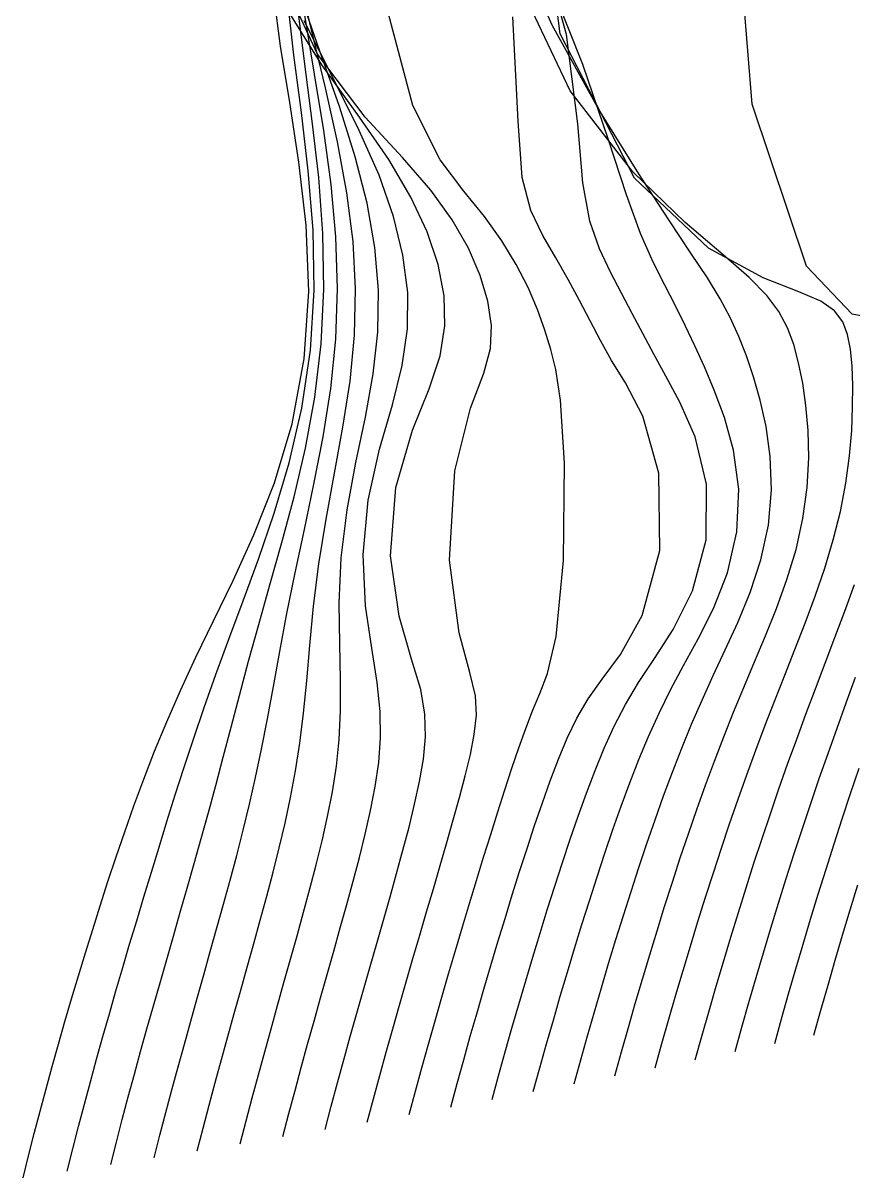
# Model space of a CAD drawing. Header units: metres. Extents: x -511 to 502, y -402 to 468.
# Drawn here: x 111.4 to 265.2, y -392.4 to -178.4 of the extents above; entities that cross this region are included whole.
import ezdxf

# ---------------------------------------------------------------- set-up
doc = ezdxf.new("R2010")
doc.units = ezdxf.units.M

msp = doc.modelspace()

# ---------------------------------------------------------------- linework, layer by layer
for p, q in [((246.51782, -193.3974, -546.3447), (242.12537, -139.70471, -533.3298)), ((210.95093, -180.34921, -579.9466), (205.7547, -141.49765, -572.0234)), ((209.42175, -178.76544, -625.7601), (201.28082, -159.96947, -620.1414)), ((212.10059, -180.50987, -627.5868), (206.4331, -159.8823, -623.4579)), ((165.96796, -184.11563, -632.7139), (156.77509, -164.2103, -622.0901)), ((164.83948, -179.63644, -660.10297), (162.08508, -167.87456, -658.4964)), ((212.7702, -190.9317, -615.94073), (202.3717, -168.86623, -606.4346)), ((215.14612, -186.06905, -633.1534), (208.38135, -169.05992, -628.3264)), ((159.12659, -182.64124, -658.6396), (157.76398, -172.48451, -657.82214)), ((166.80176, -186.13907, -649.04767), (158.66895, -173.0803, -643.1071)), ((166.43262, -183.55704, -658.97546), (162.4049, -171.96638, -656.8523)), ((183.62067, -193.64197, -625.213), (178.11316, -172.91548, -609.38605)), ((161.61676, -184.34885, -660.2138), (160.41998, -173.73555, -659.2047)), ((163.61652, -185.96149, -661.2396), (162.25397, -175.07903, -660.11194)), ((165.44543, -187.8631, -661.70856), (163.60071, -176.92268, -660.4442)), ((203.17792, -196.56638, -628.0923), (202.18799, -177.2258, -615.63007)), ((169.05481, -188.95628, -656.96), (163.49481, -177.95148, -653.7905)), ((167.4433, -190.39433, -661.60657), (164.83948, -179.63644, -660.10297)), ((218.09253, -194.41336, -632.4115), (209.42175, -178.76544, -625.7601)), ((224.69336, -207.12695, -598.4709), (210.95093, -180.34921, -579.9466)), ((214.19287, -197.03981, -635.1652), (212.10059, -180.50987, -627.5868)), ((160.81793, -193.11905, -659.0722), (159.12659, -182.64124, -658.6396)), ((170.02026, -193.8255, -660.9196), (166.43262, -183.55704, -658.97546)), ((162.99133, -194.9687, -660.9834), (161.61676, -184.34885, -660.2138)), ((165.00305, -196.55498, -662.2084), (163.61652, -185.96149, -661.2396)), ((174.79974, -195.78299, -643.3046), (165.96796, -184.11563, -632.7139)), ((173.7525, -195.82149, -654.1184), (166.80176, -186.13907, -649.04767)), ((219.91174, -200.0255, -639.1828), (215.14612, -186.06905, -633.1534)), ((167.14197, -198.25821, -662.84454), (165.44543, -187.8631, -661.70856)), ((169.68658, -200.38113, -662.9576), (167.4433, -190.39433, -661.60657)), ((173.71466, -198.30089, -659.66943), (169.05481, -188.95628, -656.96)), ((224.38202, -205.9258, -626.6393), (212.7702, -190.9317, -615.94073)), ((162.54303, -204.1364, -659.27484), (160.81793, -193.11905, -659.0722)), ((172.9646, -203.13185, -662.60223), (170.02026, -193.8255, -660.9196)), ((188.66956, -203.69328, -639.4684), (183.62067, -193.64197, -625.213)), ((225.48138, -206.29622, -639.2669), (218.09253, -194.41336, -632.4115)), ((256.57623, -223.40259, -579.66614), (246.51782, -193.3974, -546.3447)), ((164.26996, -205.74306, -661.6108), (162.99133, -194.9687, -660.9834)), ((166.18738, -206.99777, -663.06525), (165.00305, -196.55498, -662.2084)), ((179.19073, -203.68459, -658.00195), (173.7525, -195.82149, -654.1184)), ((181.73987, -203.31506, -651.03815), (174.79974, -195.78299, -643.3046)), ((203.86963, -206.97867, -640.1641), (203.17792, -196.56638, -628.0923)), ((168.50586, -208.2696, -663.86194), (167.14197, -198.25821, -662.84454)), ((177.36743, -206.58855, -661.85785), (173.71466, -198.30089, -659.66943)), ((215.15253, -207.96211, -643.2383), (214.19287, -197.03981, -635.1652)), ((171.42212, -209.81088, -664.1408), (169.68658, -200.38113, -662.9576)), ((223.2229, -210.22264, -645.4036), (219.91174, -200.0255, -639.1828)), ((175.1773, -211.77339, -664.00525), (172.9646, -203.13185, -662.60223)), ((186.98297, -209.34305, -656.3016), (181.73987, -203.31506, -651.03815)), ((163.88708, -215.8407, -659.45276), (162.54303, -204.1364, -659.27484)), ((183.29187, -210.62383, -660.8737), (179.19073, -203.68459, -658.00195)), ((193.08966, -209.52628, -648.9984), (188.66956, -203.69328, -639.4684)), ((165.1529, -216.7421, -662.2083), (164.26996, -205.74306, -661.6108)), ((166.95709, -217.36838, -663.8667), (166.18738, -206.99777, -663.06525)), ((180.04926, -214.20787, -663.5627), (177.36743, -206.58855, -661.85785)), ((205.49884, -213.09343, -648.894), (203.86963, -206.97867, -640.1641)), ((234.09576, -215.32487, -636.33044), (224.38202, -205.9258, -626.6393)), ((238.43646, -220.11742, -617.22565), (224.69336, -207.12695, -598.4709)), ((231.0805, -214.85133, -645.6501), (225.48138, -206.29622, -639.2669)), ((169.38751, -218.01546, -664.784), (168.50586, -208.2696, -663.86194)), ((190.95184, -214.84479, -659.89636), (186.98297, -209.34305, -656.3016)), ((196.8949, -214.2374, -655.13947), (193.08966, -209.52628, -648.9984)), ((216.44775, -215.0632, -650.0047), (215.15253, -207.96211, -643.2383)), ((172.55194, -218.85243, -665.1627), (171.42212, -209.81088, -664.1408)), ((176.6222, -219.96582, -665.13776), (175.1773, -211.77339, -664.00525)), ((186.2796, -217.04628, -662.9549), (183.29187, -210.62383, -660.8737)), ((225.84467, -217.39731, -650.98895), (223.2229, -210.22264, -645.4036)), ((207.72931, -217.72215, -654.85333), (205.49884, -213.09343, -648.894)), ((164.34296, -228.14786, -659.8533), (163.88708, -215.8407, -659.45276)), ((181.81244, -221.38763, -664.83167), (180.04926, -214.20787, -663.5627)), ((193.93915, -220.09682, -662.36176), (190.95184, -214.84479, -659.89636)), ((200.12122, -218.70953, -659.209), (196.8949, -214.2374, -655.13947)), ((218.23059, -220.22345, -655.1943), (216.44775, -215.0632, -650.0047)), ((235.17328, -220.9856, -651.1907), (231.0805, -214.85133, -645.6501)), ((241.1543, -221.33493, -644.3183), (234.09576, -215.32487, -636.33044)), ((165.35016, -227.90373, -662.89246), (165.1529, -216.7421, -662.2083)), ((167.13916, -227.66751, -664.6705), (166.95709, -217.36838, -663.8667)), ((169.68317, -227.56204, -665.64044), (169.38751, -218.01546, -664.784)), ((188.30164, -223.11766, -664.3883), (186.2796, -217.04628, -662.9549)), ((210.11859, -221.88716, -658.9644), (207.72931, -217.72215, -654.85333)), ((228.16919, -222.68132, -655.62146), (225.84467, -217.39731, -650.98895)), ((173.02051, -227.62993, -666.0401), (172.55194, -218.85243, -665.1627)), ((177.28345, -227.86919, -666.0143), (176.6222, -219.96582, -665.13776)), ((196.10779, -225.13542, -663.9753), (193.93915, -220.09682, -662.36176)), ((202.8064, -223.10542, -661.9567), (200.12122, -218.70953, -659.209)), ((220.25275, -224.51004, -659.07446), (218.23059, -220.22345, -655.1943)), ((248.5448, -225.58223, -631.80194), (238.43646, -220.11742, -617.22565)), ((182.68024, -228.27664, -665.6884), (181.81244, -221.38763, -664.83167)), ((212.41492, -225.88907, -661.829), (210.11859, -221.88716, -658.9644)), ((238.21234, -225.61806, -655.78876), (235.17328, -220.9856, -651.1907)), ((245.97644, -225.53378, -650.675), (241.1543, -221.33493, -644.3183)), ((189.41632, -228.90953, -665.22034), (188.30164, -223.11766, -664.3883)), ((204.99377, -227.3909, -663.74316), (202.8064, -223.10542, -661.9567)), ((222.305, -228.42401, -661.94275), (220.25275, -224.51004, -659.07446)), ((230.30737, -226.9598, -659.3123), (228.16919, -222.68132, -655.62146)), ((265.05408, -232.33176, -608.7174), (256.57623, -223.40259, -579.66614)), ((197.53119, -229.92236, -664.8164), (196.10779, -225.13542, -663.9753)), ((214.52686, -229.78717, -663.76324), (212.41492, -225.88907, -661.829)), ((240.557, -229.45554, -659.50464), (238.21234, -225.61806, -655.78876)), ((249.22473, -228.86133, -655.683), (245.97644, -225.53378, -650.675)), ((255.14801, -228.16238, -642.3285), (248.5448, -225.58223, -631.80194)), ((163.49628, -240.6297, -660.6858), (164.34296, -228.14786, -659.8533)), ((164.66278, -239.01399, -663.754), (165.35016, -227.90373, -662.89246)), ((166.63544, -237.81851, -665.5237), (167.13916, -227.66751, -664.6705)), ((169.35034, -236.93013, -666.46094), (169.68317, -227.56204, -665.64044)), ((172.81738, -236.23819, -666.7952), (173.02051, -227.62993, -666.0401)), ((177.16217, -235.62688, -666.6493), (177.28345, -227.86919, -666.0143)), ((182.6416, -235.0191, -666.1261), (182.68024, -228.27664, -665.6884)), ((189.59491, -234.49512, -665.39856), (189.41632, -228.90953, -665.22034)), ((206.73645, -231.4812, -664.676), (204.99377, -227.3909, -663.74316)), ((224.29895, -232.18858, -664.0027), (222.305, -228.42401, -661.94275)), ((232.28217, -230.77946, -662.18567), (230.30737, -226.9598, -659.3123)), ((251.44897, -231.85667, -659.62604), (249.22473, -228.86133, -655.683)), ((259.2603, -229.94002, -649.9281), (255.14801, -228.16238, -642.3285)), ((198.20398, -234.41985, -664.78064), (197.53119, -229.92236, -664.8164)), ((216.47601, -233.56891, -664.88135), (214.52686, -229.78717, -663.76324)), ((234.12177, -234.45152, -664.3688), (232.28217, -230.77946, -662.18567)), ((242.44641, -232.96405, -662.4596), (240.557, -229.45554, -659.50464)), ((261.76727, -231.69803, -655.5378), (259.2603, -229.94002, -649.9281)), ((208.10187, -235.29544, -664.64294), (206.73645, -231.4812, -664.676)), ((226.25293, -235.91661, -665.35706), (224.29895, -232.18858, -664.0027)), ((244.04034, -236.43066, -664.77844), (242.44641, -232.96405, -662.4596)), ((253.02777, -234.82895, -662.7378), (251.44897, -231.85667, -659.62604)), ((263.27954, -233.7127, -659.7831), (261.76727, -231.69803, -655.5378)), ((270.41577, -233.36969, -628.3009), (265.05408, -232.33176, -608.7174)), ((181.67719, -241.83586, -666.12366), (182.6416, -235.0191, -666.1261)), ((188.72546, -240.06737, -664.7735), (189.59491, -234.49512, -665.39856)), ((198.02917, -238.69806, -663.5345), (198.20398, -234.41985, -664.78064)), ((209.1817, -238.84808, -663.2506), (208.10187, -235.29544, -664.64294)), ((218.37744, -237.23083, -665.126), (216.47601, -233.56891, -664.88135)), ((235.88336, -238.16644, -665.95654), (234.12177, -234.45152, -664.3688)), ((254.20349, -237.95744, -665.1991), (253.02777, -234.82895, -662.7378)), ((264.18365, -236.07951, -663.066), (263.27954, -233.7127, -659.7831)), ((168.42389, -246.11035, -667.2721), (169.35034, -236.93013, -666.46094)), ((171.99567, -244.75946, -667.45795), (172.81738, -236.23819, -666.7952)), ((176.30151, -243.40398, -667.067), (177.16217, -235.62688, -666.6493)), ((220.45026, -240.89146, -664.25415), (218.37744, -237.23083, -665.126)), ((228.271, -239.71588, -666.0191), (226.25293, -235.91661, -665.35706)), ((245.45117, -240.03885, -666.56757), (244.04034, -236.43066, -664.77844)), ((264.716, -238.83156, -665.64874), (264.18365, -236.07951, -663.066)), ((163.06866, -249.76662, -664.82654), (164.66278, -239.01399, -663.754)), ((165.45471, -247.69687, -666.45233), (166.63544, -237.81851, -665.5237)), ((196.79938, -243.24399, -660.4671), (198.02917, -238.69806, -663.5345)), ((210.10413, -242.56789, -659.71075), (209.1817, -238.84808, -663.2506)), ((237.64673, -242.08502, -667.0096), (235.88336, -238.16644, -665.95654)), ((255.12427, -241.35345, -667.1482), (254.20349, -237.95744, -665.1991)), ((265.01343, -241.98166, -667.70966), (264.716, -238.83156, -665.64874)), ((161.27228, -252.6287, -662.0119), (163.49628, -240.6297, -660.6858)), ((179.84637, -249.10327, -665.70746), (181.67719, -241.83586, -666.12366)), ((186.67169, -246.14925, -663.1625), (188.72546, -240.06737, -664.7735)), ((223.00934, -245.07059, -661.8506), (220.45026, -240.89146, -664.25415)), ((230.51617, -243.79996, -665.934), (228.271, -239.71588, -666.0191)), ((246.75555, -243.9309, -667.9148), (245.45117, -240.03885, -666.56757)), ((255.87158, -245.0972, -668.69385), (255.12427, -241.35345, -667.1482)), ((174.83807, -251.40099, -667.3288), (176.30151, -243.40398, -667.067)), ((194.3446, -249.72952, -655.05835), (196.79938, -243.24399, -660.4671)), ((211.005, -248.24518, -653.1325), (210.10413, -242.56789, -659.71075)), ((233.12585, -248.64146, -665.0576), (230.51617, -243.79996, -665.934)), ((239.48181, -246.41292, -667.5752), (237.64673, -242.08502, -667.0096)), ((247.98126, -248.24762, -668.90247), (246.75555, -243.9309, -667.9148)), ((265.14465, -245.53723, -669.37634), (265.01343, -241.98166, -667.70966)), ((167.02063, -255.0784, -668.09753), (168.42389, -246.11035, -667.2721)), ((170.68878, -253.26625, -668.0734), (171.99567, -244.75946, -667.45795)), ((226.22961, -251.25189, -657.72217), (223.00934, -245.07059, -661.8506)), ((256.46735, -249.25551, -669.929), (255.87158, -245.0972, -668.69385)), ((265.12903, -249.5019, -670.747), (265.14465, -245.53723, -669.37634)), ((163.7171, -257.17603, -667.4586), (165.45471, -247.69687, -666.45233)), ((183.56714, -253.84961, -660.6773), (186.67169, -246.14925, -663.1625)), ((211.75018, -259.95502, -645.27637), (211.005, -248.24518, -653.1325)), ((241.37018, -251.44809, -667.7391), (239.48181, -246.41292, -667.5752)), ((249.07501, -253.13496, -669.6301), (247.98126, -248.24762, -668.90247)), ((160.73865, -259.88138, -666.07904), (163.06866, -249.76662, -664.82654)), ((177.47717, -257.33185, -665.08844), (179.84637, -249.10327, -665.70746)), ((191.40063, -261.3792, -649.0558), (194.3446, -249.72952, -655.05835)), ((235.93689, -255.07423, -663.60657), (233.12585, -248.64146, -665.0576)), ((256.8739, -253.87807, -670.9434), (256.46735, -249.25551, -669.929)), ((264.94458, -253.86832, -671.90326), (265.12903, -249.5019, -670.747)), ((173.06757, -259.79822, -667.5685), (174.83807, -251.40099, -667.3288)), ((229.19843, -261.80975, -653.47437), (226.22961, -251.25189, -657.72217)), ((243.07135, -257.5285, -667.71185), (241.37018, -251.44809, -667.7391)), ((157.99628, -263.57812, -663.7164), (161.27228, -252.6287, -662.0119)), ((169.1189, -261.79413, -668.70764), (170.68878, -253.26625, -668.0734)), ((180.50964, -264.4349, -658.4982), (183.56714, -253.84961, -660.6773)), ((249.86682, -258.6952, -670.2366), (249.07501, -253.13496, -669.6301)), ((256.99615, -258.97162, -671.8303), (256.8739, -253.87807, -670.9434)), ((264.54022, -258.60406, -672.9159), (264.94458, -253.86832, -671.90326)), ((165.32196, -263.79822, -668.95966), (167.02063, -255.0784, -668.09753)), ((238.02747, -263.83075, -662.4766), (235.93689, -255.07423, -663.60657)), ((161.61786, -266.1635, -668.52795), (163.7171, -257.17603, -667.4586)), ((175.35126, -266.80493, -664.7963), (177.47717, -257.33185, -665.08844)), ((244.04358, -264.76117, -667.8817), (243.07135, -257.5285, -667.71185)), ((250.09082, -264.8803, -670.8941), (249.86682, -258.6952, -670.2366)), ((256.70972, -264.46368, -672.68066), (256.99615, -258.97162, -671.8303)), ((263.85706, -263.6396, -673.84503), (264.54022, -258.60406, -672.9159)), ((157.96075, -269.1998, -667.4398), (160.73865, -259.88138, -666.07904)), ((171.44037, -268.5982, -667.99524), (173.06757, -259.79822, -667.5685)), ((211.54736, -277.95245, -644.41345), (211.75018, -259.95502, -645.27637)), ((167.55835, -270.29065, -669.43945), (169.1189, -261.79413, -668.70764)), ((190.45953, -277.91672, -648.6081), (191.40063, -261.3792, -649.0558)), ((229.37537, -276.1074, -653.4142), (229.19843, -261.80975, -653.47437)), ((154.19519, -273.24298, -665.59406), (157.99628, -263.57812, -663.7164)), ((163.53381, -272.21393, -669.8782), (165.32196, -263.79822, -668.95966)), ((179.52142, -277.0931, -658.8321), (180.50964, -264.4349, -658.4982)), ((237.95807, -274.13782, -663.02606), (238.02747, -263.83075, -662.4766)), ((243.69702, -272.65607, -668.6578), (244.04358, -264.76117, -667.8817)), ((249.51538, -271.41302, -671.7494), (250.09082, -264.8803, -670.8941)), ((255.92181, -270.19073, -673.5641), (256.70972, -264.46368, -672.68066)), ((262.85492, -268.8682, -674.73486), (263.85706, -263.6396, -673.84503)), ((159.37115, -274.61072, -669.63837), (161.61786, -266.1635, -668.52795)), ((174.40784, -276.93414, -665.47095), (175.35126, -266.80493, -664.7963)), ((155.03009, -277.69968, -668.8319), (157.96075, -269.1998, -667.4398)), ((170.38184, -277.4762, -668.80225), (171.44037, -268.5982, -667.99524)), ((261.53687, -274.16592, -675.6088), (262.85492, -268.8682, -674.73486)), ((166.24054, -278.5876, -670.32904), (167.55835, -270.29065, -669.43945)), ((248.11938, -277.87234, -672.84235), (249.51538, -271.41302, -671.7494)), ((254.63123, -275.93927, -674.50775), (255.92181, -270.19073, -673.5641)), ((150.33862, -281.70044, -667.4622), (154.19519, -273.24298, -665.59406)), ((161.83105, -280.24554, -670.86273), (163.53381, -272.21393, -669.8782)), ((241.94598, -280.26138, -670.1278), (243.69702, -272.65607, -668.6578)), ((157.15698, -282.50244, -670.76764), (159.37115, -274.61072, -669.63837)), ((235.45526, -283.59567, -665.5458), (237.95807, -274.13782, -663.02606)), ((252.9397, -281.52667, -675.4944), (254.63123, -275.93927, -674.50775)), ((259.95367, -279.42264, -676.4701), (261.53687, -274.16592, -675.6088)), ((152.17267, -285.4485, -670.19666), (155.03009, -277.69968, -668.8319)), ((170.01227, -285.88782, -670.0233), (170.38184, -277.4762, -668.80225)), ((174.86334, -286.37262, -667.23645), (174.40784, -276.93414, -665.47095)), ((181.0813, -288.3213, -662.1702), (179.52142, -277.0931, -658.8321)), ((192.21326, -291.37402, -655.3595), (190.45953, -277.91672, -648.6081)), ((210.195, -292.05222, -652.9109), (211.54736, -277.95245, -644.41345)), ((226.15564, -288.17953, -658.61676), (229.37537, -276.1074, -653.4142)), ((246.12445, -283.92004, -674.0918), (248.11938, -277.87234, -672.84235)), ((160.3103, -287.80634, -671.9052), (161.83105, -280.24554, -670.86273)), ((165.26013, -286.4536, -671.3826), (166.24054, -278.5876, -670.32904)), ((239.32562, -286.89337, -671.98596), (241.94598, -280.26138, -670.1278)), ((258.1856, -284.56726, -677.3083), (259.95367, -279.42264, -676.4701)), ((146.71759, -289.17694, -669.2113), (150.33862, -281.70044, -667.4622)), ((155.0888, -289.84464, -671.8944), (157.15698, -282.50244, -670.76764)), ((251.0022, -286.85846, -676.4816), (252.9397, -281.52667, -675.4944)), ((263.66888, -287.35626, -678.6595), (265.45758, -282.42206, -677.9458)), ((231.8551, -290.7825, -668.8594), (235.45526, -283.59567, -665.5458)), ((243.84491, -289.44476, -675.36804), (246.12445, -283.92004, -674.0918)), ((256.3177, -289.57294, -678.1089), (258.1856, -284.56726, -677.3083)), ((149.51886, -292.5479, -671.4986), (152.17267, -285.4485, -670.19666)), ((164.55414, -293.70868, -672.54694), (165.26013, -286.4536, -671.3826)), ((170.09027, -293.42383, -671.50543), (170.01227, -285.88782, -670.0233)), ((176.00964, -294.22443, -669.5581), (174.86334, -286.37262, -667.23645)), ((158.98297, -294.8368, -672.9792), (160.3103, -287.80634, -671.9052)), ((183.40881, -296.26807, -666.49445), (181.0813, -288.3213, -662.1702)), ((222.08386, -295.42624, -664.9075), (226.15564, -288.17953, -658.61676)), ((236.48743, -292.50824, -673.8494), (239.32562, -286.89337, -671.98596)), ((248.966, -291.92902, -677.4276), (251.0022, -286.85846, -676.4816)), ((261.84686, -292.21674, -679.3297), (263.66888, -287.35626, -678.6595)), ((143.45752, -295.91028, -670.7979), (146.71759, -289.17694, -669.2113)), ((153.20966, -296.66016, -672.99854), (155.0888, -289.84464, -671.8944)), ((228.39117, -296.1375, -671.8775), (231.8551, -290.7825, -668.8594)), ((241.52942, -294.51852, -676.5697), (243.84491, -289.44476, -675.36804)), ((254.41925, -294.4461, -678.86005), (256.3177, -289.57294, -678.1089)), ((147.11853, -299.0992, -672.7202), (149.51886, -292.5479, -671.4986)), ((194.21777, -298.7338, -663.1067), (192.21326, -291.37402, -655.3595)), ((208.5968, -298.90155, -662.133), (210.195, -292.05222, -652.9109)), ((233.81006, -297.41614, -675.502), (236.48743, -292.50824, -673.8494)), ((246.93353, -296.7849, -678.30493), (248.966, -291.92902, -677.4276)), ((260.02533, -297.00763, -679.95447), (261.84686, -292.21674, -679.3297)), ((157.80011, -301.32983, -674.0489), (158.98297, -294.8368, -672.9792)), ((163.97571, -300.3015, -673.74097), (164.55414, -293.70868, -672.54694)), ((170.25354, -300.01773, -673.0369), (170.09027, -293.42383, -671.50543)), ((177.04498, -300.58096, -671.8392), (176.00964, -294.22443, -669.5581)), ((239.31036, -299.27957, -677.64777), (241.52942, -294.51852, -676.5697)), ((252.53723, -299.2105, -679.5552), (254.41925, -294.4461, -678.86005)), ((140.57733, -302.0904, -672.21826), (143.45752, -295.91028, -670.7979)), ((151.51044, -302.98944, -674.06177), (153.20966, -296.66016, -672.99854)), ((185.09772, -301.8732, -670.2067), (183.40881, -296.26807, -666.49445)), ((218.71411, -299.93933, -669.7522), (222.08386, -295.42624, -664.9075)), ((225.46405, -300.568, -674.2641), (228.39117, -296.1375, -671.8775)), ((231.40625, -301.93802, -676.89044), (233.81006, -297.41614, -675.502)), ((244.96039, -301.48752, -679.1023), (246.93353, -296.7849, -678.30493)), ((258.2282, -301.73993, -680.5338), (260.02533, -297.00763, -679.95447)), ((144.96576, -305.19162, -673.855), (147.11853, -299.0992, -672.7202)), ((195.24512, -303.07733, -668.6998), (194.21777, -298.7338, -663.1067)), ((207.15314, -302.64584, -668.40344), (208.5968, -298.90155, -662.133)), ((237.23187, -303.8537, -678.59314), (239.31036, -299.27957, -677.64777)), ((250.69879, -303.89395, -680.1932), (252.53723, -299.2105, -679.5552)), ((263.94067, -304.34888, -681.3423), (265.68402, -299.61746, -680.84406)), ((156.69336, -307.33044, -675.0809), (157.80011, -301.32983, -674.0489)), ((163.38824, -306.2975, -674.8944), (163.97571, -300.3015, -673.74097)), ((170.25018, -305.8454, -674.46936), (170.25354, -300.01773, -673.0369)), ((177.60516, -305.96298, -673.799), (177.04498, -300.58096, -671.8392)), ((216.12231, -303.60455, -673.0716), (218.71411, -299.93933, -669.7522)), ((223.0285, -304.66315, -676.08325), (225.46405, -300.568, -674.2641)), ((243.06818, -306.09116, -679.8199), (244.96039, -301.48752, -679.1023)), ((256.469, -306.42636, -681.06934), (258.2282, -301.73993, -680.5338)), ((138.04126, -307.8528, -673.486), (140.57733, -302.0904, -672.21826)), ((149.95471, -308.8886, -675.0692), (151.51044, -302.98944, -674.06177)), ((185.88916, -306.4306, -672.98987), (185.09772, -301.8732, -670.2067)), ((195.40851, -306.6491, -672.3574), (195.24512, -303.07733, -668.6998)), ((205.82874, -305.80792, -672.33405), (207.15314, -302.64584, -668.40344)), ((214.03827, -307.18564, -675.355), (216.12231, -303.60455, -673.0716)), ((229.25946, -306.28674, -678.04004), (231.40625, -301.93802, -676.89044)), ((235.29211, -308.32922, -679.4169), (237.23187, -303.8537, -678.59314)), ((248.91547, -308.5214, -680.77637), (250.69879, -303.89395, -680.1932)), ((143.0268, -310.90198, -674.9023), (144.96576, -305.19162, -673.855)), ((169.98547, -311.13995, -675.7413), (170.25018, -305.8454, -674.46936)), ((177.6623, -310.81857, -675.40204), (177.60516, -305.96298, -673.799)), ((204.54993, -309.11694, -674.8887), (205.82874, -305.80792, -672.33405)), ((220.94464, -308.6941, -677.4827), (223.0285, -304.66315, -676.08325)), ((262.2339, -309.05157, -681.8054), (263.94067, -304.34888, -681.3423)), ((135.79388, -313.2916, -674.6196), (138.04126, -307.8528, -673.486)), ((155.60681, -312.915, -676.0518), (156.69336, -307.33044, -675.0809)), ((162.70984, -311.8171, -675.9651), (163.38824, -306.2975, -674.8944)), ((185.97546, -310.64172, -675.0333), (185.88916, -306.4306, -672.98987)), ((195.01843, -310.21744, -674.80133), (195.40851, -306.6491, -672.3574)), ((212.24866, -310.89813, -676.99384), (214.03827, -307.18564, -675.355)), ((227.31573, -310.57733, -678.997), (229.25946, -306.28674, -678.04004)), ((241.2594, -310.63593, -680.4639), (243.06818, -306.09116, -679.8199)), ((254.7539, -311.0786, -681.5638), (256.469, -306.42636, -681.06934)), ((148.50024, -314.42303, -676.0113), (149.95471, -308.8886, -675.0692)), ((194.29114, -313.9557, -676.52594), (195.01843, -310.21744, -674.80133)), ((203.27686, -312.68903, -676.65875), (204.54993, -309.11694, -674.8887)), ((219.0932, -312.76215, -678.58777), (220.94464, -308.6941, -677.4827)), ((233.47198, -312.7601, -680.13654), (235.29211, -308.32922, -679.4169)), ((247.19019, -313.112, -681.3091), (248.91547, -308.5214, -680.77637)), ((260.56738, -313.73105, -682.236), (262.2339, -309.05157, -681.8054)), ((141.258, -316.29694, -675.86475), (143.0268, -310.90198, -674.9023)), ((161.91064, -316.98355, -676.9369), (162.70984, -311.8171, -675.9651)), ((169.4632, -316.0914, -676.8471), (169.98547, -311.13995, -675.7413)), ((177.3133, -315.41437, -676.7053), (177.6623, -310.81857, -675.40204)), ((185.5838, -314.78516, -676.5691), (185.97546, -310.64172, -675.0333)), ((210.62555, -314.77106, -678.2298), (212.24866, -310.89813, -676.99384)), ((225.52283, -314.86438, -679.8048), (227.31573, -310.57733, -678.997)), ((239.52795, -315.1485, -681.04297), (241.2594, -310.63593, -680.4639)), ((253.08551, -315.70612, -682.02045), (254.7539, -311.0786, -681.5638)), ((133.77765, -318.47348, -675.6373), (135.79388, -313.2916, -674.6196)), ((147.11115, -319.6592, -676.88354), (148.50024, -314.42303, -676.0113)), ((154.50494, -318.16803, -676.9499), (155.60681, -312.915, -676.0518)), ((193.35596, -317.8649, -677.8146), (194.29114, -313.9557, -676.52594)), ((201.9942, -316.48935, -677.9649), (203.27686, -312.68903, -676.65875)), ((217.39368, -316.8951, -679.48663), (219.0932, -312.76215, -678.58777)), ((231.74976, -317.17615, -680.76996), (233.47198, -312.7601, -680.13654)), ((245.52094, -317.67935, -681.7964), (247.19019, -313.112, -681.3091)), ((258.94177, -318.3919, -682.63684), (260.56738, -313.73105, -682.236)), ((139.61884, -321.43457, -676.7469), (141.258, -316.29694, -675.86475)), ((168.72809, -320.8279, -677.80536), (169.4632, -316.0914, -676.8471)), ((176.66785, -319.88657, -677.7786), (177.3133, -315.41437, -676.7053)), ((184.87964, -318.95132, -677.7659), (185.5838, -314.78516, -676.5691)), ((200.69806, -320.46106, -678.9818), (201.9942, -316.48935, -677.9649)), ((209.09894, -318.7819, -679.2052), (210.62555, -314.77106, -678.2298)), ((223.84033, -319.17, -680.49786), (225.52283, -314.86438, -679.8048)), ((237.8645, -319.64532, -681.56586), (239.52795, -315.1485, -681.04297)), ((251.46246, -320.3158, -682.4429), (253.08551, -315.70612, -682.02045)), ((264.75745, -321.15625, -683.1817), (266.3463, -316.46387, -682.8243)), ((131.94128, -323.4483, -676.55475), (133.77765, -318.47348, -675.6373)), ((153.37231, -323.16647, -677.77234), (154.50494, -318.16803, -676.9499)), ((160.99487, -321.89783, -677.80994), (161.91064, -316.98355, -676.9369)), ((192.289, -321.9086, -678.8267), (193.35596, -317.8649, -677.8146)), ((207.63086, -322.89957, -680.0047), (209.09894, -318.7819, -679.2052)), ((215.7951, -321.0925, -680.23834), (217.39368, -316.8951, -679.48663)), ((230.10626, -321.5923, -681.3325), (231.74976, -317.17615, -680.76996)), ((243.9035, -322.23242, -682.24347), (245.52094, -317.67935, -681.7964)), ((257.35657, -323.0378, -683.01044), (258.94177, -318.3919, -682.63684)), ((145.76154, -324.65808, -677.6863), (147.11115, -319.6592, -676.88354)), ((167.83075, -325.42868, -678.6403), (168.72809, -320.8279, -677.80536)), ((175.81604, -324.29947, -678.6796), (176.66785, -319.88657, -677.7786)), ((183.97272, -323.1599, -678.73303), (184.87964, -318.95132, -677.7659)), ((199.39075, -324.55548, -679.80853), (200.69806, -320.46106, -678.9818)), ((222.23956, -323.50076, -681.1021), (223.84033, -319.17, -680.49786)), ((236.25983, -324.13562, -682.0405), (237.8645, -319.64532, -681.56586)), ((249.88293, -324.9126, -682.83453), (251.46246, -320.3158, -682.4429)), ((138.07556, -326.3645, -677.5545), (139.61884, -321.43457, -676.7469)), ((152.20697, -327.9734, -678.5222), (153.37231, -323.16647, -677.77234)), ((159.98145, -326.63434, -678.59265), (160.99487, -321.89783, -677.80994)), ((182.93384, -327.40747, -679.5394), (183.97272, -323.1599, -678.73303)), ((191.13745, -326.04993, -679.6547), (192.289, -321.9086, -678.8267)), ((206.20105, -327.0965, -680.6805), (207.63086, -322.89957, -680.0047)), ((214.26581, -325.34467, -680.88214), (215.7951, -321.0925, -680.23834)), ((228.526, -326.01505, -681.83685), (230.10626, -321.5923, -681.3325)), ((242.33398, -326.7767, -682.65515), (243.9035, -322.23242, -682.24347)), ((255.80994, -327.67145, -683.3593), (257.35657, -323.0378, -683.01044)), ((263.20605, -325.83466, -683.5168), (264.75745, -321.15625, -683.1817)), ((130.2431, -328.255, -677.38544), (131.94128, -323.4483, -676.55475)), ((144.43628, -329.47153, -678.42255), (145.76154, -324.65808, -677.6863)), ((174.82312, -328.6823, -679.45105), (175.81604, -324.29947, -678.6796)), ((198.07623, -328.73593, -680.50366), (199.39075, -324.55548, -679.80853)), ((220.70007, -327.8559, -681.63654), (222.23956, -323.50076, -681.1021)), ((234.70648, -328.62415, -682.4738), (236.25983, -324.13562, -682.0405)), ((248.34436, -329.49963, -683.1986), (249.88293, -324.9126, -682.83453)), ((136.60352, -331.12845, -678.2938), (138.07556, -326.3645, -677.5545)), ((158.89319, -331.24475, -679.2959), (159.98145, -326.63434, -678.59265)), ((166.81622, -329.94107, -679.3745), (167.83075, -325.42868, -678.6403)), ((181.80933, -331.68472, -680.2296), (182.93384, -327.40747, -679.5394)), ((189.93213, -330.25943, -680.3541), (191.13745, -326.04993, -679.6547)), ((204.7987, -331.35077, -681.2656), (206.20105, -327.0965, -680.6805)), ((212.78662, -329.64026, -681.4445), (214.26581, -325.34467, -680.88214)), ((226.99805, -330.44626, -682.29285), (228.526, -326.01505, -681.83685)), ((240.80719, -331.31537, -683.0356), (242.33398, -326.7767, -682.65515)), ((261.6905, -330.50064, -683.8314), (263.20605, -325.83466, -683.5168)), ((128.65167, -332.92487, -678.1405), (130.2431, -328.255, -677.38544)), ((143.12769, -334.14117, -679.0975), (144.43628, -329.47153, -678.42255)), ((151.01343, -332.63715, -679.2053), (152.20697, -327.9734, -678.5222)), ((173.73602, -333.04782, -680.1234), (174.82312, -328.6823, -679.45105)), ((196.75842, -332.97598, -681.1036), (198.07623, -328.73593, -680.50366)), ((219.20972, -332.23196, -682.1151), (220.70007, -327.8559, -681.63654)), ((233.19727, -333.11304, -682.87164), (234.70648, -328.62415, -682.4738)), ((246.84418, -334.07907, -683.5379), (248.34436, -329.49963, -683.1986)), ((254.30072, -332.29462, -683.68585), (255.80994, -327.67145, -683.3593)), ((135.18542, -335.7605, -678.97144), (136.60352, -331.12845, -678.2938)), ((157.75049, -335.7645, -679.93054), (158.89319, -331.24475, -679.2959)), ((165.72052, -334.39346, -680.0266), (166.81622, -329.94107, -679.3745)), ((180.63062, -335.98245, -680.8327), (181.80933, -331.68472, -680.2296)), ((188.6936, -334.51553, -680.9598), (189.93213, -330.25943, -680.3541)), ((203.41809, -335.64606, -681.782), (204.7987, -331.35077, -681.2656)), ((211.34607, -333.9689, -681.9438), (212.78662, -329.64026, -681.4445)), ((225.51392, -334.8856, -682.7085), (226.99805, -330.44626, -682.29285)), ((239.31989, -335.85013, -683.38855), (240.80719, -331.31537, -683.0356)), ((260.20947, -335.15546, -684.1273), (261.6905, -330.50064, -683.8314)), ((127.14319, -337.48334, -678.8295), (128.65167, -332.92487, -678.1405)), ((149.79944, -337.19363, -679.82855), (151.01343, -332.63715, -679.2053)), ((172.58765, -337.40137, -680.7184), (173.73602, -333.04782, -680.1234)), ((195.44196, -337.25696, -681.63196), (196.75842, -332.97598, -681.1036)), ((217.75885, -336.62476, -682.54816), (219.20972, -332.23196, -682.1151)), ((231.72754, -337.60287, -683.2388), (233.19727, -333.11304, -682.87164)), ((252.82648, -336.90878, -683.99207), (254.30072, -332.29462, -683.68585)), ((133.81024, -340.28796, -679.5936), (135.18542, -335.7605, -678.97144)), ((141.83179, -338.69974, -679.7166), (143.12769, -334.14117, -679.0975)), ((156.57233, -340.21753, -680.5064), (157.75049, -335.7645, -679.93054)), ((164.5708, -338.803, -680.61145), (165.72052, -334.39346, -680.0266)), ((179.41846, -340.293, -681.3684), (180.63062, -335.98245, -680.8327)), ((187.4361, -338.80267, -681.4944), (188.6936, -334.51553, -680.9598)), ((202.05725, -339.9701, -682.2445), (203.41809, -335.64606, -681.782)), ((209.93701, -338.32196, -682.3928), (211.34607, -333.9689, -681.9438)), ((224.06763, -339.33167, -683.08997), (225.51392, -334.8856, -682.7085)), ((237.86847, -340.38165, -683.71716), (239.31989, -335.85013, -683.38855)), ((245.37946, -338.65207, -683.8551), (246.84418, -334.07907, -683.5379)), ((258.76123, -339.80005, -684.4062), (260.20947, -335.15546, -684.1273)), ((125.70093, -341.9513, -679.4607), (127.14319, -337.48334, -678.8295)), ((148.5733, -341.66895, -680.3988), (149.79944, -337.19363, -679.82855)), ((171.40088, -341.74512, -681.2516), (172.58765, -337.40137, -680.7184)), ((194.1305, -341.56558, -682.10455), (195.44196, -337.25696, -681.63196)), ((216.3421, -341.0302, -682.9435), (217.75885, -336.62476, -682.54816)), ((230.29321, -342.09344, -683.5792), (231.72754, -337.60287, -683.2388)), ((251.38525, -341.51477, -684.2799), (252.82648, -336.90878, -683.99207)), ((264.6546, -342.74988, -684.78644), (266.07635, -338.0783, -684.5307)), ((132.4707, -344.73245, -680.16626), (133.81024, -340.28796, -679.5936)), ((140.5487, -343.17227, -680.28577), (141.83179, -338.69974, -679.7166)), ((155.37207, -344.6202, -681.0318), (156.57233, -340.21753, -680.5064)), ((163.38733, -343.18042, -681.14056), (164.5708, -338.803, -680.61145)), ((178.18823, -344.61072, -681.8505), (179.41846, -340.293, -681.3684)), ((186.17017, -343.11002, -681.9734), (187.4361, -338.80267, -681.4944)), ((200.71454, -344.31387, -682.66364), (202.05725, -339.9701, -682.2445)), ((208.55566, -342.69247, -682.80096), (209.93701, -338.32196, -682.3928)), ((222.65479, -343.78268, -683.44214), (224.06763, -339.33167, -683.08997)), ((243.94818, -343.21924, -684.15234), (245.37946, -338.65207, -683.8551)), ((257.34442, -344.43518, -684.6694), (258.76123, -339.80005, -684.4062)), ((124.313354, -346.34552, -680.04083), (125.70093, -341.9513, -679.4607)), ((147.34235, -346.08215, -680.9224), (148.5733, -341.66895, -680.3988)), ((170.19232, -346.07986, -681.7344), (171.40088, -341.74512, -681.2516)), ((192.82751, -345.89246, -682.5325), (194.1305, -341.56558, -682.10455)), ((214.95563, -345.4447, -683.3071), (216.3421, -341.0302, -682.9435)), ((228.89105, -346.58408, -683.8962), (230.29321, -342.09344, -683.5792)), ((236.45001, -344.91025, -684.02423), (237.86847, -340.38165, -683.71716)), ((249.97559, -346.1132, -684.55096), (251.38525, -341.51477, -684.2799)), ((139.27924, -347.5776, -680.81036), (140.5487, -343.17227, -680.28577)), ((162.18475, -347.53262, -681.62286), (163.38733, -343.18042, -681.14056)), ((184.90363, -347.4298, -682.4077), (186.17017, -343.11002, -681.9734)), ((199.39062, -348.671, -683.0471), (200.71454, -344.31387, -682.66364)), ((207.19904, -347.07516, -683.1751), (208.55566, -342.69247, -682.80096)), ((221.2727, -348.237, -683.76904), (222.65479, -343.78268, -683.44214)), ((242.5484, -347.78107, -684.4317), (243.94818, -343.21924, -684.15234)), ((255.95728, -349.06146, -684.9183), (257.34442, -344.43518, -684.6694)), ((263.2625, -347.41095, -685.0286), (264.6546, -342.74988, -684.78644)), ((122.9718, -350.67984, -680.576), (124.313354, -346.34552, -680.04083)), ((131.16254, -349.11096, -680.6948), (132.4707, -344.73245, -680.16626)), ((146.1128, -350.44714, -681.40497), (147.34235, -346.08215, -680.9224)), ((154.16162, -348.98416, -681.51373), (155.37207, -344.6202, -681.0318)), ((168.97357, -350.40604, -682.17535), (170.19232, -346.07986, -681.7344)), ((176.95044, -348.9314, -682.289), (178.18823, -344.61072, -681.8505)), ((191.5357, -350.23102, -682.9237), (192.82751, -345.89246, -682.5325)), ((213.59674, -349.86533, -683.64355), (214.95563, -345.4447, -683.3071)), ((227.51904, -351.0741, -684.1925), (228.89105, -346.58408, -683.8962)), ((235.06268, -349.43573, -684.312), (236.45001, -344.91025, -684.02423)), ((248.59576, -350.7046, -684.8069), (249.97559, -346.1132, -684.55096)), ((138.02545, -351.93018, -681.2953), (139.27924, -347.5776, -680.81036)), ((160.97418, -351.8645, -682.0655), (162.18475, -347.53262, -681.62286)), ((183.64148, -351.75677, -682.8051), (184.90363, -347.4298, -682.4077)), ((198.08496, -353.03647, -683.40063), (199.39062, -348.671, -683.0471)), ((205.86609, -351.46585, -683.52057), (207.19904, -347.07516, -683.1751)), ((219.91895, -352.693, -684.07385), (221.2727, -348.237, -683.76904)), ((241.1781, -352.33765, -684.6948), (242.5484, -347.78107, -684.4317)), ((261.89868, -352.06213, -685.2584), (263.2625, -347.41095, -685.0286)), ((121.67108, -354.96536, -681.0712), (122.9718, -350.67984, -680.576)), ((129.88336, -353.43677, -681.184), (131.16254, -349.11096, -680.6948)), ((144.89069, -354.7742, -681.85144), (146.1128, -350.44714, -681.40497)), ((152.94891, -353.31747, -681.95795), (154.16162, -348.98416, -681.51373)), ((167.7536, -354.724, -682.581), (168.97357, -350.40604, -682.17535)), ((175.71301, -353.25232, -682.69104), (176.95044, -348.9314, -682.289)), ((190.25757, -354.57654, -683.2842), (191.5357, -350.23102, -682.9237)), ((212.26361, -354.28964, -683.9566), (213.59674, -349.86533, -683.64355)), ((233.70435, -353.95795, -684.5825), (235.06268, -349.43573, -684.312)), ((247.24432, -355.28918, -685.0488), (248.59576, -350.7046, -684.8069)), ((254.59851, -353.67938, -685.154), (255.95728, -349.06146, -684.9183)), ((136.78894, -356.2409, -681.745), (138.02545, -351.93018, -681.2953)), ((159.76398, -356.17938, -682.47406), (160.97418, -351.8645, -682.0655)), ((182.38849, -356.0872, -683.17145), (183.64148, -351.75677, -682.8051)), ((196.7984, -357.407, -683.72845), (198.08496, -353.03647, -683.40063)), ((204.55573, -355.86148, -683.8413), (205.86609, -351.46585, -683.52057)), ((218.59192, -357.14948, -684.3592), (219.91895, -352.693, -684.07385)), ((226.1753, -355.56274, -684.47046), (227.51904, -351.0741, -684.1925)), ((239.83594, -356.88904, -684.9432), (241.1781, -352.33765, -684.6948)), ((260.56183, -356.704, -685.4766), (261.89868, -352.06213, -685.2584)), ((120.40735, -359.21106, -681.53107), (121.67108, -354.96536, -681.0712)), ((128.63184, -357.7202, -681.6382), (129.88336, -353.43677, -681.184)), ((143.6792, -359.07098, -682.26587), (144.89069, -354.7742, -681.85144)), ((151.7409, -357.62622, -682.36926), (152.94891, -353.31747, -681.95795)), ((166.53839, -359.03397, -682.9563), (167.7536, -354.724, -682.581)), ((174.48138, -357.5715, -683.06226), (175.71301, -353.25232, -682.69104)), ((188.99463, -358.92578, -683.6184), (190.25757, -354.57654, -683.2842)), ((210.95544, -358.71582, -684.2491), (212.26361, -354.28964, -683.9566)), ((232.3739, -358.4766, -684.8374), (233.70435, -353.95795, -684.5825)), ((253.2669, -358.2894, -685.3776), (254.59851, -353.67938, -685.154)), ((135.57123, -360.5182, -682.1632), (136.78894, -356.2409, -681.745)), ((158.5592, -360.47992, -682.85297), (159.76398, -356.17938, -682.47406)), ((181.14789, -360.41864, -683.5112), (182.38849, -356.0872, -683.17145)), ((195.53162, -361.78006, -684.0341), (196.7984, -357.407, -683.72845)), ((203.26794, -360.25974, -684.14056), (204.55573, -355.86148, -683.8413)), ((217.2904, -361.60538, -684.62714), (218.59192, -357.14948, -684.3592)), ((224.8584, -360.04947, -684.73193), (226.1753, -355.56274, -684.47046)), ((238.52087, -361.43533, -685.17816), (239.83594, -356.88904, -684.9432)), ((245.91992, -359.86725, -685.2781), (247.24432, -355.28918, -685.0488)), ((259.25098, -361.33716, -685.68414), (260.56183, -356.704, -685.4766)), ((119.17828, -363.42432, -681.95917), (120.40735, -359.21106, -681.53107)), ((127.40735, -361.9696, -682.061), (128.63184, -357.7202, -681.6382)), ((142.48248, -363.3434, -682.652), (143.6792, -359.07098, -682.26587)), ((150.5423, -361.91492, -682.7517), (151.7409, -357.62622, -682.36926)), ((165.33264, -363.33636, -683.3053), (166.53839, -359.03397, -682.9563)), ((173.25995, -361.8878, -683.407), (174.48138, -357.5715, -683.06226)), ((187.74878, -363.27643, -683.9299), (188.99463, -358.92578, -683.6184)), ((209.6712, -363.1424, -684.5234), (210.95544, -358.71582, -684.2491)), ((231.0697, -362.99152, -685.07825), (232.3739, -358.4766, -684.8374)), ((251.96149, -362.89188, -685.5901), (253.2669, -358.2894, -685.3776)), ((134.37378, -364.76855, -682.55334), (135.57123, -360.5182, -682.1632)), ((157.36572, -364.7682, -683.206), (158.5592, -360.47992, -682.85297)), ((179.92181, -364.7494, -683.828), (181.14789, -360.41864, -683.5112)), ((202.00208, -364.65894, -684.42096), (203.26794, -360.25974, -684.14056)), ((216.01355, -366.05988, -684.8796), (217.2904, -361.60538, -684.62714)), ((223.56702, -364.53366, -684.97864), (224.8584, -360.04947, -684.73193)), ((237.23145, -365.97656, -685.4009), (238.52087, -361.43533, -685.17816)), ((244.6217, -364.43903, -685.4956), (245.91992, -359.86725, -685.2781)), ((257.9651, -365.962, -685.8818), (259.25098, -361.33716, -685.68414)), ((117.981384, -367.61108, -682.35895), (119.17828, -363.42432, -681.95917)), ((126.20947, -366.19147, -682.4557), (127.40735, -361.9696, -682.061)), ((141.30255, -367.59604, -683.01276), (142.48248, -363.3434, -682.652)), ((149.35675, -366.18704, -683.1086), (150.5423, -361.91492, -682.7517)), ((164.13995, -367.6317, -683.6312), (165.33264, -363.33636, -683.3053)), ((172.05194, -366.2004, -683.72845), (173.25995, -361.8878, -683.407)), ((186.521, -367.62695, -684.2214), (187.74878, -363.27643, -683.9299)), ((194.28455, -366.1539, -684.32025), (195.53162, -361.78006, -684.0341)), ((208.4104, -367.5684, -684.7815), (209.6712, -363.1424, -684.5234)), ((229.79102, -367.5025, -685.3062), (231.0697, -362.99152, -685.07825)), ((250.68127, -367.48724, -685.79224), (251.96149, -362.89188, -685.5901)), ((133.19812, -368.99713, -682.9183), (134.37378, -364.76855, -682.55334)), ((156.18585, -369.04593, -683.536), (157.36572, -364.7682, -683.206)), ((178.71216, -369.0784, -684.12445), (179.92181, -364.7494, -683.828)), ((200.75793, -369.05786, -684.68463), (202.00208, -364.65894, -684.42096)), ((222.30054, -369.01505, -685.21185), (223.56702, -364.53366, -684.97864)), ((235.96704, -370.51285, -685.6123), (237.23145, -365.97656, -685.4009)), ((243.34863, -369.0048, -685.70233), (244.6217, -364.43903, -685.4956)), ((116.815735, -371.77643, -682.7332), (117.981384, -367.61108, -682.35895)), ((125.037964, -370.39096, -682.8251), (126.20947, -366.19147, -682.4557)), ((140.1416, -371.8325, -683.3508), (141.30255, -367.59604, -683.01276)), ((148.18713, -370.4455, -683.4426), (149.35675, -366.18704, -683.1086)), ((162.96289, -371.92062, -683.93665), (164.13995, -367.6317, -683.6312)), ((170.85944, -370.50912, -684.0296), (172.05194, -366.2004, -683.72845)), ((185.31213, -371.97638, -684.4952), (186.521, -367.62695, -684.2214)), ((193.05817, -370.52734, -684.5891), (194.28455, -366.1539, -684.32025)), ((207.17236, -371.99298, -685.0251), (208.4104, -367.5684, -684.7815)), ((214.76086, -370.51236, -685.11804), (216.01355, -366.05988, -684.8796)), ((228.53687, -372.00958, -685.5224), (229.79102, -367.5025, -685.3062)), ((132.04504, -373.20813, -683.26056), (133.19812, -368.99713, -682.9183)), ((155.02228, -373.31458, -683.8456), (156.18585, -369.04593, -683.536)), ((177.52057, -373.40503, -684.403), (178.71216, -369.0784, -684.12445)), ((199.53589, -373.45566, -684.93317), (200.75793, -369.05786, -684.68463)), ((221.05817, -373.49332, -685.43286), (222.30054, -369.01505, -685.21185)), ((115.68024, -375.92435, -683.0844), (116.815735, -371.77643, -682.7332)), ((123.89282, -374.57248, -683.1717), (125.037964, -370.39096, -682.8251)), ((139.00092, -376.0558, -683.66846), (140.1416, -371.8325, -683.3508)), ((147.03577, -374.69254, -683.7562), (148.18713, -370.4455, -683.4426)), ((161.80316, -376.2036, -684.2238), (162.96289, -371.92062, -683.93665)), ((169.68439, -374.81384, -684.31256), (170.85944, -370.50912, -684.0296)), ((184.12311, -376.324, -684.75323), (185.31213, -371.97638, -684.4952)), ((191.85272, -374.8995, -684.8425), (193.05817, -370.52734, -684.5891)), ((205.95709, -376.4157, -685.25555), (207.17236, -371.99298, -685.0251)), ((213.53162, -374.9625, -685.3438), (214.76086, -370.51236, -685.11804)), ((130.91492, -377.40485, -683.5823), (132.04504, -373.20813, -683.26056)), ((153.87683, -377.5754, -684.1368), (155.02228, -373.31458, -683.8456)), ((176.34802, -377.72897, -684.6654), (177.52057, -373.40503, -684.403)), ((198.33575, -377.8518, -685.1682), (199.53589, -373.45566, -684.93317)), ((114.57391, -380.05832, -683.4147), (115.68024, -375.92435, -683.0844)), ((122.77374, -378.73947, -683.4977), (123.89282, -374.57248, -683.1717)), ((137.88165, -380.2683, -683.9676), (139.00092, -376.0558, -683.66846)), ((145.9035, -378.9301, -684.0514), (147.03577, -374.69254, -683.7562)), ((160.66223, -380.48135, -684.4945), (161.80316, -376.2036, -684.2238)), ((168.5279, -379.11462, -684.57916), (169.68439, -374.81384, -684.31256)), ((182.95435, -380.66956, -684.997), (184.12311, -376.324, -684.75323)), ((190.66809, -379.27, -685.082), (191.85272, -374.8995, -684.8425)), ((121.68109, -382.8949, -683.8048), (122.77374, -378.73947, -683.4977)), ((129.80835, -381.59012, -683.88544), (130.91492, -377.40485, -683.5823)), ((152.75073, -381.82965, -684.41144), (153.87683, -377.5754, -684.1368)), ((175.19543, -382.0502, -684.9133), (176.34802, -377.72897, -684.6654)), ((113.496155, -384.18127, -683.72595), (114.57391, -380.05832, -683.4147)), ((136.7843, -384.47217, -684.24994), (137.88165, -380.2683, -683.9676)), ((144.79205, -383.15988, -684.3299), (145.9035, -378.9301, -684.0514)), ((159.54114, -384.75455, -684.7503), (160.66223, -380.48135, -684.4945)), ((167.39099, -383.41187, -684.8311), (168.5279, -379.11462, -684.57916)), ((120.614075, -387.0412, -684.09485), (121.68109, -382.8949, -683.8048)), ((128.72601, -385.76624, -684.1716), (129.80835, -381.59012, -683.88544)), ((151.64502, -386.07837, -684.671), (152.75073, -381.82965, -684.41144)), ((112.44623, -388.29565, -684.0199), (113.496155, -384.18127, -683.72595)), ((135.7096, -388.66907, -684.5169), (136.7843, -384.47217, -684.24994)), ((143.70166, -387.38327, -684.5932), (144.79205, -383.15988, -684.3299)), ((119.57257, -391.1805, -684.3692), (120.614075, -387.0412, -684.09485)), ((127.66736, -389.93518, -684.44226), (128.72601, -385.76624, -684.1716)), ((111.4234, -392.4036, -684.298), (112.44623, -388.29565, -684.0199))]:
    msp.add_line(p, q)

doc.saveas('drawing.dxf')
